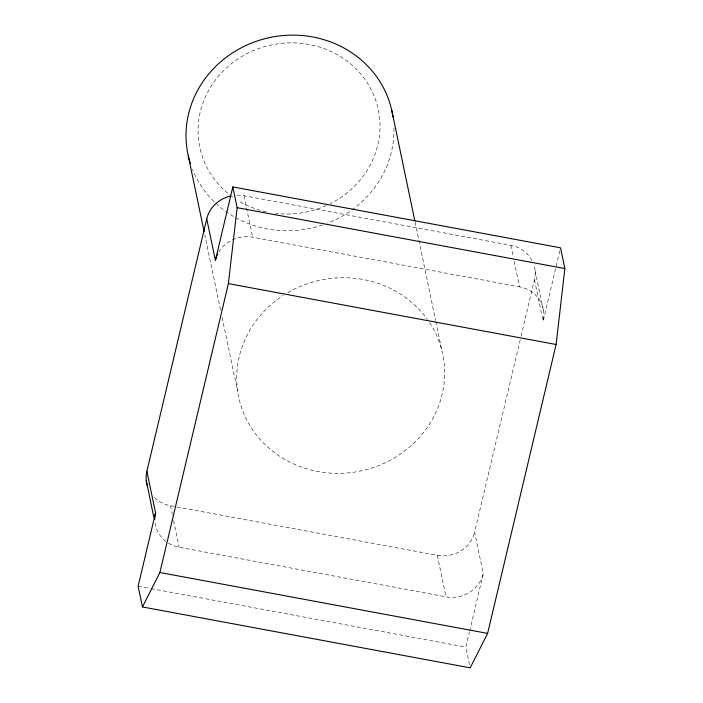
<?xml version="1.0" encoding="UTF-8"?>
<svg xmlns="http://www.w3.org/2000/svg" width="703" height="703" viewBox="0 0 703 703"><rect width="100%" height="100%" fill="white"/><g stroke="black" fill="none" stroke-linecap="round" stroke-linejoin="round"><path stroke-width="0.53" stroke-dasharray="3.52 2.64" d="M469.639 631.145L483.269 573.683L474.604 532.197L520.818 337.282M521.072 336.219L534.456 279.759A31.275 29.254 -11.8 0 0 533.788 264.609M469.542 664.739L465.861 647.111L469.393 632.208M514.174 261.27L519.508 286.798A31.275 29.254 -11.8 0 1 543.12 321.245L560.282 248.88M237.052 195.197A31.275 29.254 -11.8 0 1 244.003 195.742L510.844 245.312A31.275 29.254 -11.8 0 1 532.074 260.576M218.765 252.122A31.275 29.254 -11.8 0 1 252.667 237.219L519.508 286.798M154.528 497.575A31.275 29.254 -11.8 0 0 170.486 505.765L175.873 506.758M176.945 506.96L437.336 555.335A31.275 29.254 -11.8 0 0 474.604 532.197M168.509 543.191A31.275 29.254 -11.8 0 0 179.16 547.242L446.001 596.821A31.275 29.254 -11.8 0 0 483.269 573.683M138.131 586.223L149.994 588.429M151.075 588.622L465.861 647.111M535.071 270.585L543.744 312.07M220.522 309.918L204.819 234.978M222.095 317.404L237.614 391.193M534.456 279.759L543.12 321.245M510.844 245.312L513.287 257.017M415.078 222.025L435.561 320.304M435.781 321.376L441.783 350.191M437.336 555.335L446.001 596.821M244.003 195.742L252.667 237.219M170.486 505.765L172.27 514.271M173.597 520.651L179.16 547.242M429.621 322.659A104.255 97.524 -11.8 0 1 395.719 457.108A104.255 97.524 -11.8 0 1 253.212 430.631A104.255 97.524 -11.8 0 1 283.239 295.471M287.729 292.712A104.255 97.524 -11.8 0 1 427.354 319.355M166.022 541.495A31.275 29.254 -11.8 0 1 154.888 521.538M232.588 196.945A91.223 85.335 -11.8 0 1 226.533 67.84A91.223 85.335 -11.8 0 1 363.442 77.312A91.223 85.335 -11.8 0 1 330.217 203.703M326.306 205.557A91.223 85.335 -11.8 0 1 275.514 213.387M266.296 211.849A91.223 85.335 -11.8 0 1 238.071 200.592M393.944 127.972A104.255 97.524 -11.8 0 1 327.677 223.132M322.695 224.942A104.255 97.524 -11.8 0 1 192.534 169.511"/><path stroke-width="1.05" d="M142.472 606.961L159.889 572.514L228.387 283.608L237.139 207.675L232.807 186.936L560.528 247.816L564.869 268.564L556.108 344.496L487.61 633.403L470.193 667.85L142.472 606.961L138.131 586.223L155.548 512.795L146.874 471.309L206.735 218.879A31.275 29.254 -11.8 0 1 230.118 196.137M206.735 218.879L215.399 260.365L232.807 186.936M237.139 207.675L564.869 268.564M228.387 283.608L556.108 344.496M159.889 572.514L487.61 633.403M391.738 110.222L414.858 220.953M188.237 155.671L204.142 231.762M153.808 517.329L146.259 480.483M215.399 260.365A31.275 29.254 -11.8 0 1 217.684 254.099M147.542 486.467A31.275 29.254 -11.8 0 1 146.874 471.309M154.792 519.341A31.275 29.254 -11.8 0 1 155.548 512.795M190.416 163.623A104.255 97.524 -11.8 0 1 267.869 37.962A104.255 97.524 -11.8 0 1 393.003 117.067"/></g></svg>
